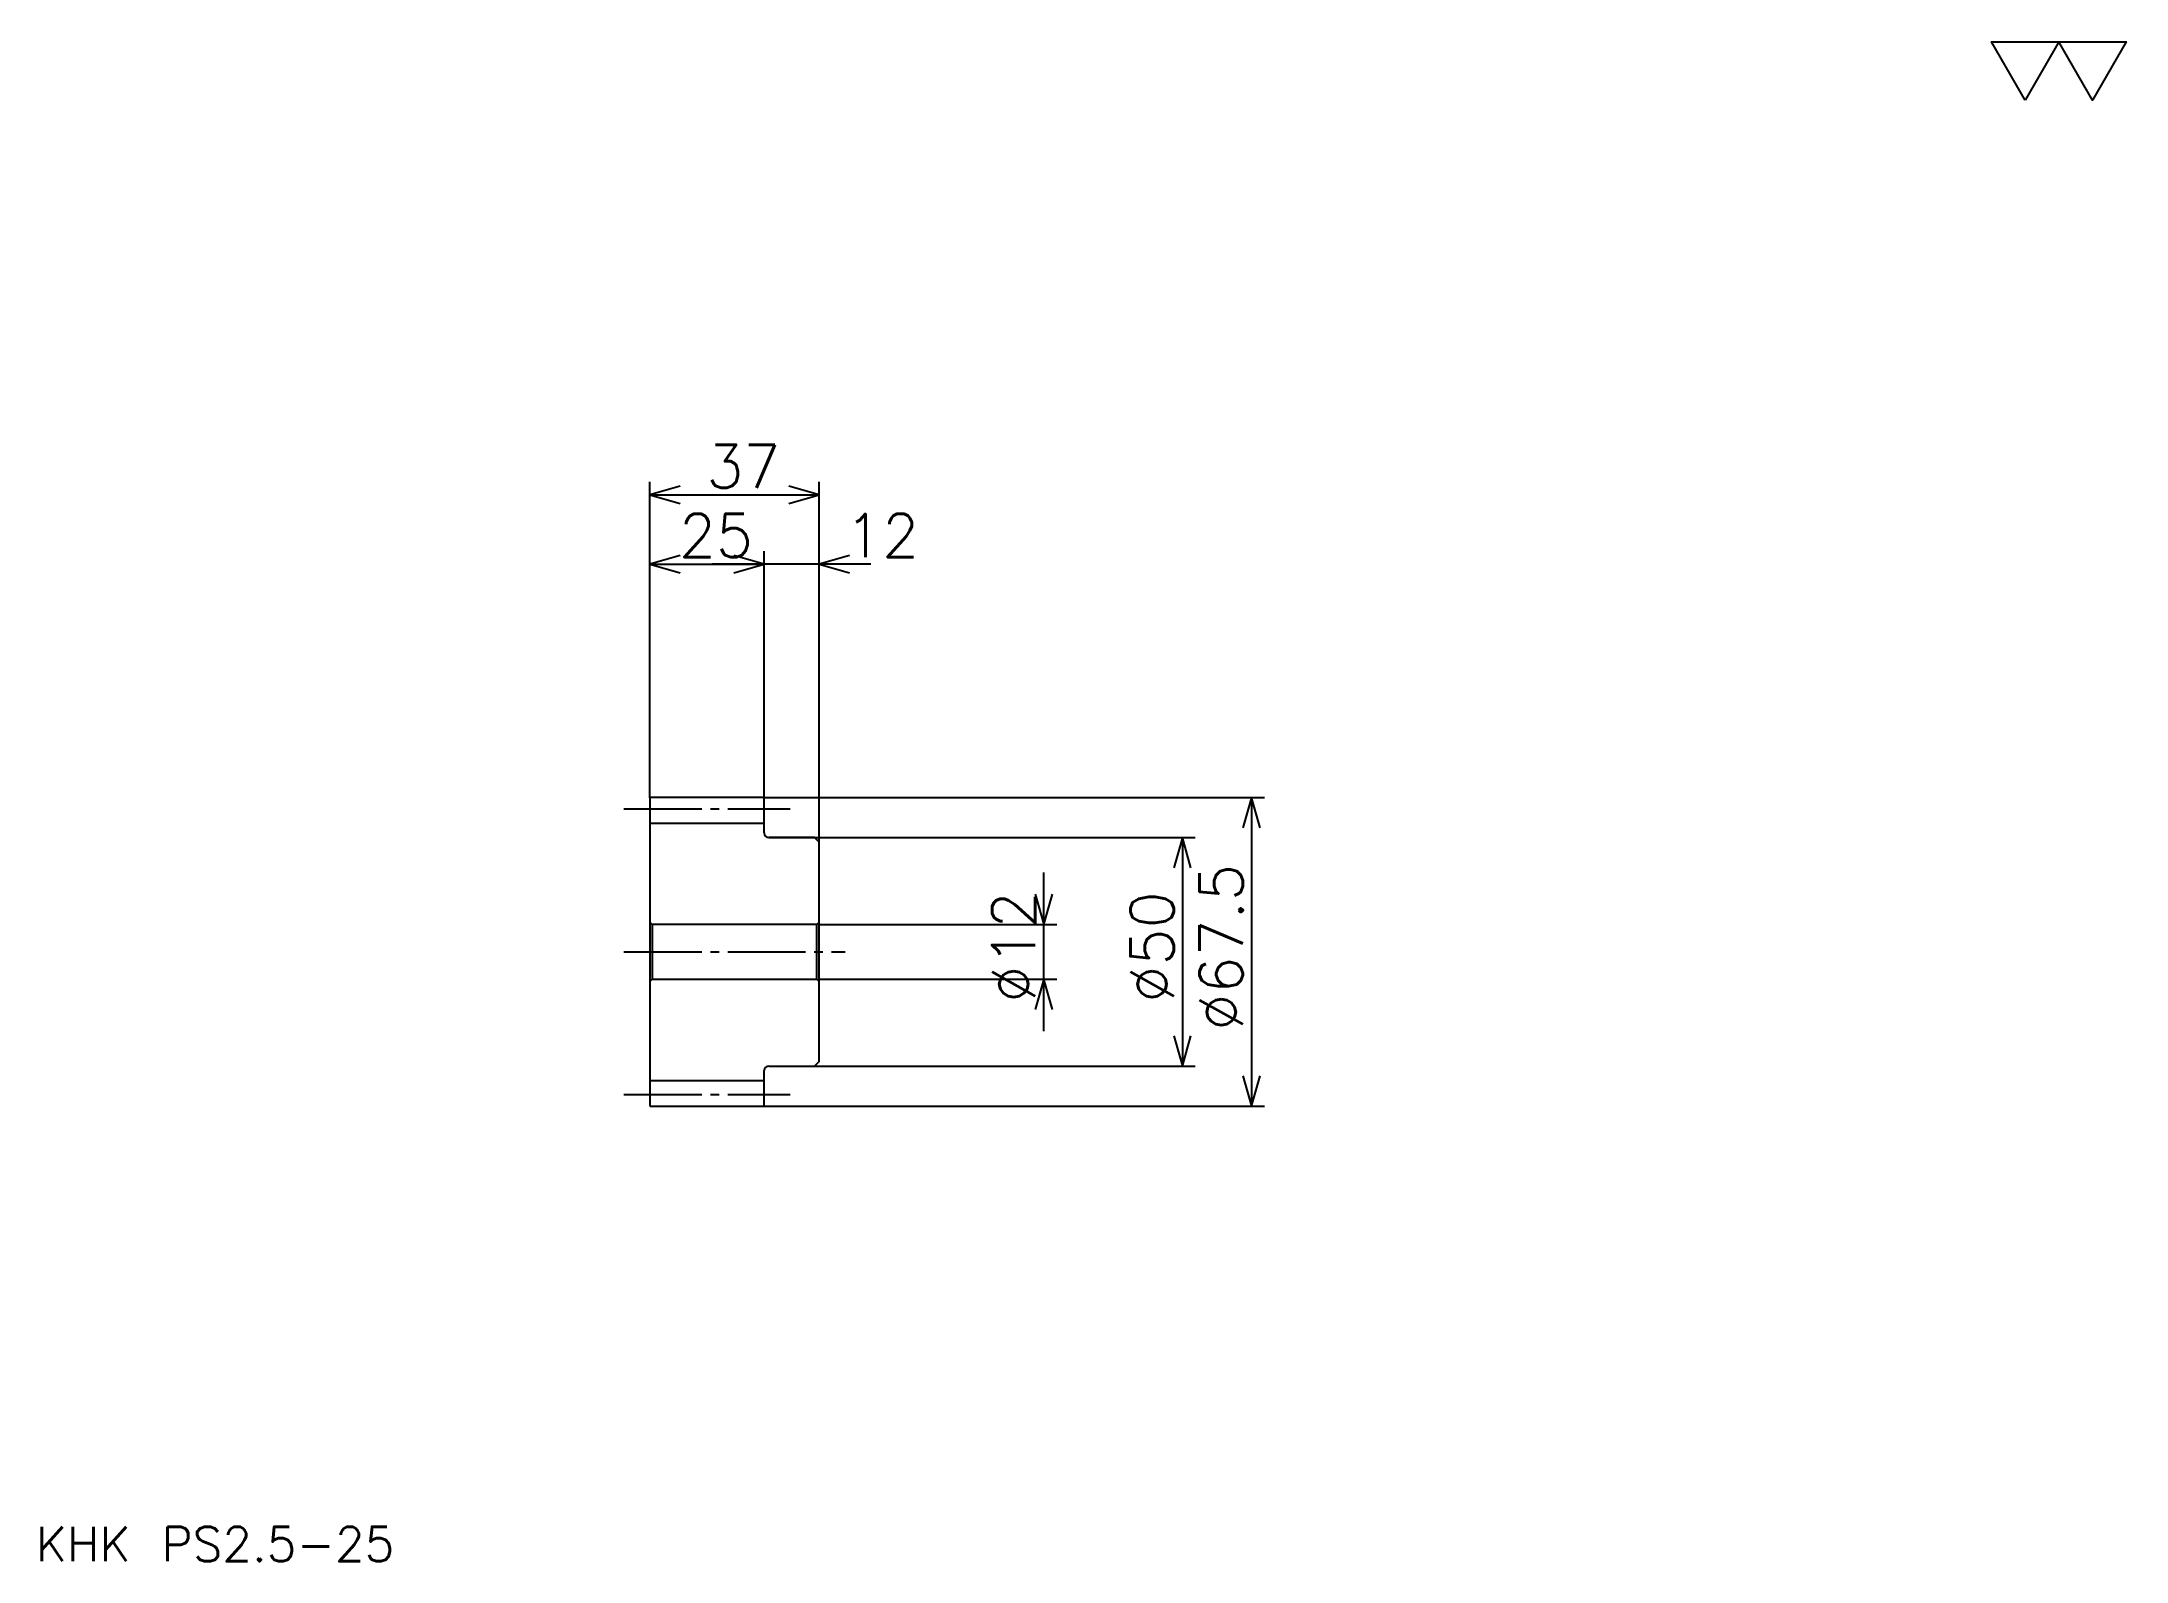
# Model space of a CAD drawing. Extents: x 20 to 476, y 21 to 353.
import ezdxf

# ---------------------------------------------------------------- set-up
doc = ezdxf.new("R2010")
doc.units = 0
doc.linetypes.add('DASHDOT', pattern=[22.695651, 17.021739, -1.891304, 1.891304, -1.891304])
doc.layers.get('0').update_dxf_attribs({"linetype": 'CONTINUOUS'})
doc.layers.add('DASHDOT', color=6, linetype='DASHDOT')
doc.styles.add('KANJI', font='TXT', dxfattribs={"bigfont": 'BIGFONT'})

msp = doc.modelspace()

# ---------------------------------------------------------------- linework, layer by layer
at = {"color": 5}
for p, q in [((153.195663, 187.891312), (153.195663, 256.92392)), ((190.195663, 187.891312), (190.195663, 256.92392)), ((153.195663, 254.086975), (190.195663, 254.086975)), ((178.195663, 187.891312), (178.195663, 241.793488)), ((153.195663, 238.956528), (178.195663, 238.956528)), ((201.543488, 238.956528), (166.847839, 238.956528)), ((153.195663, 187.791321), (153.195663, 187.891312)), ((178.095657, 187.891312), (190.195663, 187.891312)), ((178.195663, 187.791321), (178.195663, 187.891312)), ((190.195663, 187.891312), (287.597839, 187.891312)), ((190.195663, 178.141312), (190.195663, 187.891312)), ((284.760864, 187.891312), (284.760864, 120.391312)), ((179.195663, 179.141312), (190.195663, 179.141312)), ((190.195663, 179.141312), (272.467407, 179.141312)), ((269.630432, 179.141312), (269.630432, 129.141312)), ((239.369568, 136.793488), (239.369568, 171.489136)), ((190.195663, 160.141312), (242.206543, 160.141312)), ((190.195663, 148.141312), (242.206543, 148.141312)), ((179.195663, 129.141312), (190.195663, 129.141312)), ((190.195663, 129.141312), (272.467407, 129.141312)), ((178.095657, 120.391312), (190.195663, 120.391312)), ((190.195663, 120.391312), (287.597839, 120.391312))]:
    msp.add_line(p, q, dxfattribs=at)
at = {"color": 4}
for p, q in [((153.195663, 182.266312), (178.195663, 182.266312)), ((153.695663, 160.141312), (153.695663, 148.141312)), ((189.695663, 160.141312), (190.195663, 160.641312)), ((189.695663, 148.141312), (190.195663, 147.641312)), ((153.195663, 126.016312), (178.195663, 126.016312))]:
    msp.add_line(p, q, dxfattribs=at)
at = {"color": 7}
msp.add_lwpolyline([(453.913055, 340.434784), (446.536957, 353.220001), (476.041321, 353.220001), (468.665222, 340.434784), (461.289154, 353.220001), (453.913055, 340.434784)], dxfattribs=at)
at = {"color": 5}
for points in [[(159.815231, 255.978271), (153.195663, 254.086975), (159.815231, 252.195663)], [(183.576096, 252.195663), (190.195663, 254.086975), (183.576096, 255.978271)], [(159.815231, 240.847839), (153.195663, 238.956528), (159.815231, 237.065216)], [(171.576096, 237.065216), (178.195663, 238.956528), (171.576096, 240.847839)], [(171.576096, 237.065216), (178.195663, 238.956528), (171.576096, 240.847839)], [(196.815231, 240.847839), (190.195663, 238.956528), (196.815231, 237.065216)], [(286.652191, 181.271744), (284.760864, 187.891312), (282.869568, 181.271744)], [(271.521759, 172.521744), (269.630432, 179.141312), (267.739136, 172.521744)], [(237.478271, 166.76088), (239.369568, 160.141312), (241.26088, 166.76088)], [(241.26088, 141.521744), (239.369568, 148.141312), (237.478271, 141.521744)], [(267.739136, 135.76088), (269.630432, 129.141312), (271.521759, 135.76088)], [(282.869568, 127.01088), (284.760864, 120.391312), (286.652191, 127.01088)]]:
    msp.add_lwpolyline(points, dxfattribs=at)
at = {"color": 4}
for points in [[(178.195663, 180.141312), (178.195663, 187.791321), (178.095657, 187.891312), (153.29567, 187.891312), (153.195663, 187.791321), (153.195663, 147.641312)], [(179.195663, 129.141312), (189.195663, 129.141312), (190.195663, 130.141312), (190.195663, 178.141312), (189.195663, 179.141312), (179.195663, 179.141312)], [(153.195663, 147.641312), (153.695663, 148.141312), (189.695663, 148.141312), (189.695663, 160.141312), (153.695663, 160.141312), (153.195663, 160.641312)], [(153.195663, 147.641312), (153.195663, 120.49131), (153.29567, 120.391312), (178.095657, 120.391312), (178.195663, 120.49131), (178.195663, 128.141312)]]:
    msp.add_lwpolyline(points, dxfattribs=at)
for centre, start, end in [((179.195663, 180.141312), 180, 270), ((179.195663, 128.141312), 90, 180)]:
    msp.add_arc(centre, 1, start, end, dxfattribs=at)
at = {"layer": 'DASHDOT', "color": 7}
for p, q in [((147.521744, 185.391312), (183.869583, 185.391312)), ((147.521744, 154.141312), (195.869568, 154.141312)), ((147.521744, 122.891312), (183.869583, 122.891312))]:
    msp.add_line(p, q, dxfattribs=at)

# ---------------------------------------------------------------- texts
at = {"color": 7, "style": 'KANJI'}
for s, height, p in [('37', 9.456522, (165.54892, 255.600006)), ('25', 9.456522, (159.54892, 240.469574)), ('12', 9.456522, (195.869568, 240.469574)), ('KHK PS2.5-25', 7.565217, (18.913044, 20.804348))]:
    msp.add_text(s, height=height, dxfattribs=at).set_placement(p)
for s, p in [('%%c67.5', (282.869568, 136.883163)), ('%%c12', (237.478271, 143.029892)), ('%%c50', (267.739136, 143.029907))]:
    msp.add_text(s, height=9.456522, rotation=90, dxfattribs=at).set_placement(p)

doc.saveas('drawing.dxf')
